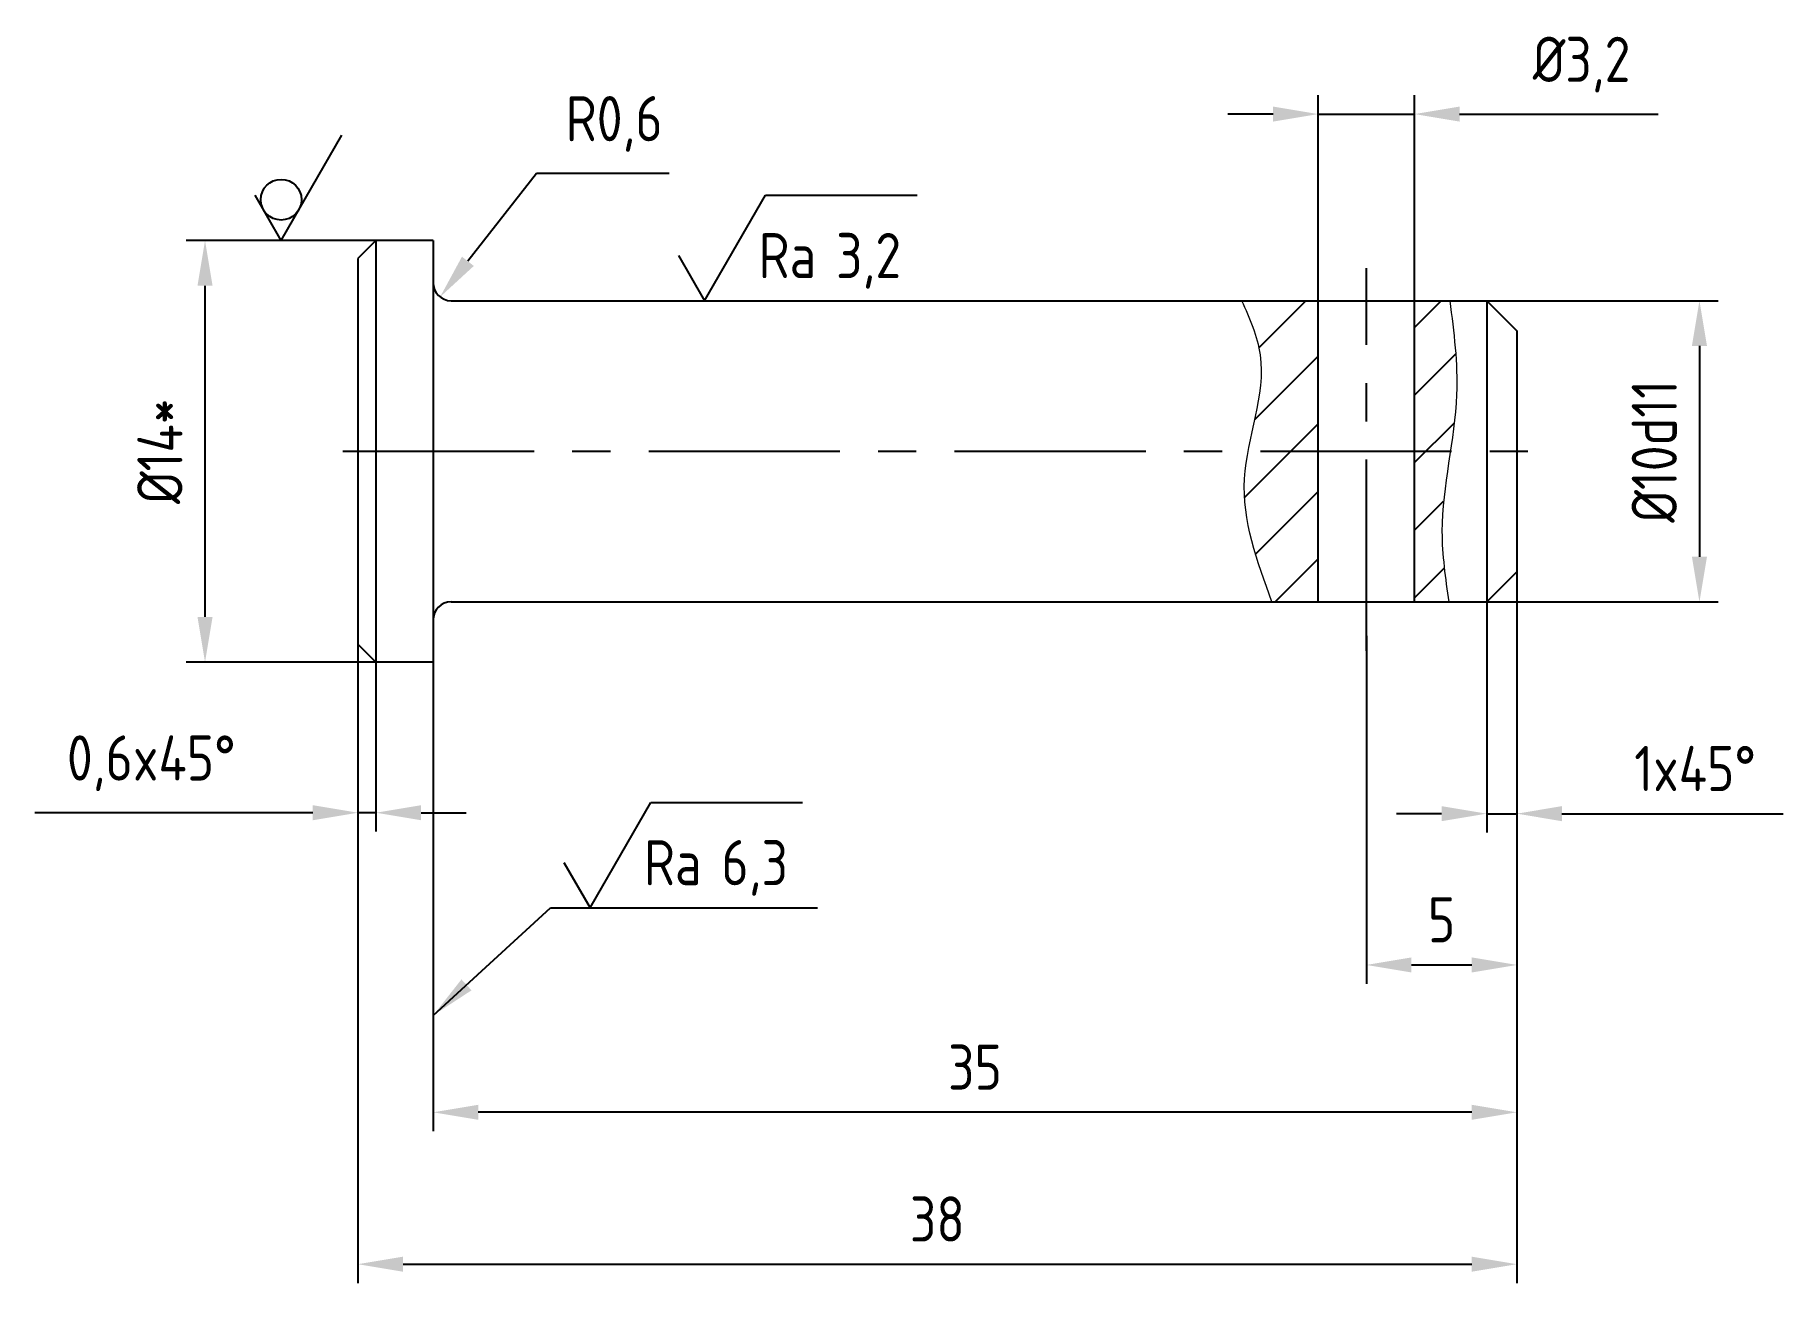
# Model space of a CAD drawing. Header units: millimetres. Extents: x 981.2 to 1039.3, y 1472.2 to 1513.6.
import ezdxf

# ---------------------------------------------------------------- set-up
doc = ezdxf.new("R2010")
doc.units = ezdxf.units.MM
doc.linetypes.add('CENTER', pattern=[50.8, 31.75, -6.35, 6.35, -6.35])
for name, color, linetype in [('CEN', 5, 'CENTER'), ('Cont', 6, 'Continuous'), ('Dim', 7, 'Continuous'), ('Hatch', 2, 'Continuous'), ('Text', 3, 'Continuous')]:
    doc.layers.add(name, color=color, linetype=linetype)
doc.styles.add('Style1', font='romans.shx', dxfattribs={"width": 0.8})
doc.dimstyles.new('Dia2_1', dxfattribs={"dimscale": 0.5, "dimtxt": 3, "dimasz": 3, "dimexe": 1.25, "dimexo": 0, "dimgap": 1.5, "dimtad": 1, "dimtoh": 1, "dimdec": 1, "dimtxsty": 'Style1', "dimcen": 2.5, "dimclrt": 3, "dimadec": 0, "dimazin": 0, "dimtfac": 1, "dimtdec": 1, "dimtmove": 0, "dimatfit": 3, "dimfxl": 1, "dimarcsym": 0})
doc.dimstyles.new('LIN2_1', dxfattribs={"dimscale": 0.5, "dimtxt": 3, "dimasz": 3, "dimexe": 1.25, "dimexo": 0, "dimgap": 1.5, "dimtad": 1, "dimdec": 1, "dimtxsty": 'Style1', "dimcen": 2.5, "dimclrt": 3, "dimadec": 0, "dimazin": 0, "dimtfac": 1, "dimtdec": 1, "dimtmove": 0, "dimatfit": 3, "dimfxl": 1, "dimarcsym": 0})

# ---------------------------------------------------------------- blocks, each defined once
blk = doc.blocks.new('*D5')
at = {"layer": 'Defpoints', "color": 0, "transparency": 16777216}
for p in [(991.978, 1493.383), (992.578, 1492.783), (991.978, 1487.783)]:
    blk.add_point(p, dxfattribs=at)
at = {"layer": 'Dim', "color": 0, "lineweight": -2, "transparency": 16777216}
for p, q in [((991.978, 1493.383), (991.978, 1487.158)), ((992.578, 1492.783), (992.578, 1487.158)), ((990.478, 1487.783), (981.25, 1487.783)), ((992.578, 1487.783), (991.978, 1487.783)), ((994.078, 1487.783), (995.578, 1487.783))]:
    blk.add_line(p, q, dxfattribs=at)
at = {"layer": 'Dim', "color": 0, "transparency": 16777216}
for points in [[(990.478, 1488.033), (990.478, 1487.533), (991.978, 1487.783)], [(994.078, 1488.033), (994.078, 1487.533), (992.578, 1487.783)]]:
    blk.add_solid(points, dxfattribs=at)
at = {"layer": 'Dim', "color": 3, "transparency": 16777216, "insert": (985.114, 1489.426), "char_height": 1.5, "attachment_point": 5, "style": 'Style1'}
blk.add_mtext('0,6x45°', dxfattribs=at)
blk = doc.blocks.new('*D6')
at = {"layer": 'Defpoints', "color": 0, "transparency": 16777216}
for p in [(1027.078, 1510.98), (1023.878, 1504.783), (1027.078, 1504.783)]:
    blk.add_point(p, dxfattribs=at)
at = {"layer": 'Dim', "color": 0, "lineweight": -2, "transparency": 16777216}
for p, q in [((1023.878, 1504.783), (1023.878, 1511.605)), ((1027.078, 1504.783), (1027.078, 1511.605)), ((1022.378, 1510.98), (1020.878, 1510.98)), ((1023.878, 1510.98), (1027.078, 1510.98)), ((1028.578, 1510.98), (1035.178, 1510.98))]:
    blk.add_line(p, q, dxfattribs=at)
at = {"layer": 'Dim', "color": 0, "transparency": 16777216}
for points in [[(1022.378, 1511.23), (1022.378, 1510.73), (1023.878, 1510.98)], [(1028.578, 1511.23), (1028.578, 1510.73), (1027.078, 1510.98)]]:
    blk.add_solid(points, dxfattribs=at)
at = {"layer": 'Dim', "color": 3, "transparency": 16777216, "insert": (1032.628, 1512.623), "char_height": 1.5, "attachment_point": 5, "style": 'Style1'}
blk.add_mtext('%%c3,2', dxfattribs=at)
blk = doc.blocks.new('*D7')
at = {"layer": 'Defpoints', "color": 0, "transparency": 16777216}
for p in [(995.078, 1505.383), (994.709, 1504.91)]:
    blk.add_point(p, dxfattribs=at)
at = {"layer": 'Dim', "color": 0, "lineweight": -2, "transparency": 16777216}
for p, q in [((997.913, 1509.012), (995.632, 1506.092)), ((1002.32, 1509.012), (997.913, 1509.012))]:
    blk.add_line(p, q, dxfattribs=at)
at = {"layer": 'Dim', "color": 0, "transparency": 16777216}
blk.add_solid([(995.435, 1506.246), (995.829, 1505.938), (994.709, 1504.91)], dxfattribs=at)
at = {"layer": 'Dim', "color": 3, "transparency": 16777216, "insert": (1000.491, 1510.654), "char_height": 1.5, "attachment_point": 5, "style": 'Style1'}
blk.add_mtext('R0,6', dxfattribs=at)
blk = doc.blocks.new('*D8')
at = {"layer": 'Defpoints', "color": 0, "transparency": 16777216}
for p in [(1030.478, 1495.783), (994.478, 1492.783), (994.478, 1477.836)]:
    blk.add_point(p, dxfattribs=at)
at = {"layer": 'Dim', "color": 0, "lineweight": -2, "transparency": 16777216}
for p, q in [((1030.478, 1495.783), (1030.478, 1477.211)), ((994.478, 1492.783), (994.478, 1477.211)), ((1028.978, 1477.836), (995.978, 1477.836))]:
    blk.add_line(p, q, dxfattribs=at)
at = {"layer": 'Dim', "color": 0, "transparency": 16777216}
for points in [[(995.978, 1478.086), (995.978, 1477.586), (994.478, 1477.836)], [(1028.978, 1478.086), (1028.978, 1477.586), (1030.478, 1477.836)]]:
    blk.add_solid(points, dxfattribs=at)
at = {"layer": 'Dim', "color": 3, "transparency": 16777216, "insert": (1012.478, 1479.336), "char_height": 1.5, "attachment_point": 5, "style": 'Style1'}
blk.add_mtext('35', dxfattribs=at)
blk = doc.blocks.new('*D9')
at = {"layer": 'Defpoints', "color": 0, "transparency": 16777216}
for p in [(1030.478, 1495.783), (991.978, 1493.383), (1030.478, 1472.793)]:
    blk.add_point(p, dxfattribs=at)
at = {"layer": 'Dim', "color": 0, "lineweight": -2, "transparency": 16777216}
for p, q in [((1030.478, 1495.783), (1030.478, 1472.168)), ((991.978, 1493.383), (991.978, 1472.168)), ((993.478, 1472.793), (1028.978, 1472.793))]:
    blk.add_line(p, q, dxfattribs=at)
at = {"layer": 'Dim', "color": 0, "transparency": 16777216}
for points in [[(993.478, 1473.043), (993.478, 1472.543), (991.978, 1472.793)], [(1028.978, 1473.043), (1028.978, 1472.543), (1030.478, 1472.793)]]:
    blk.add_solid(points, dxfattribs=at)
at = {"layer": 'Dim', "color": 3, "transparency": 16777216, "insert": (1011.228, 1474.293), "char_height": 1.5, "attachment_point": 5, "style": 'Style1'}
blk.add_mtext('38', dxfattribs=at)
blk = doc.blocks.new('*D10')
at = {"layer": 'Defpoints', "color": 0, "transparency": 16777216}
for p in [(986.899, 1506.783), (992.578, 1506.783), (992.578, 1492.783)]:
    blk.add_point(p, dxfattribs=at)
at = {"layer": 'Dim', "color": 0, "lineweight": -2, "transparency": 16777216}
for p, q in [((992.578, 1506.783), (986.274, 1506.783)), ((986.899, 1494.283), (986.899, 1505.283)), ((992.578, 1492.783), (986.274, 1492.783))]:
    blk.add_line(p, q, dxfattribs=at)
at = {"layer": 'Dim', "color": 0, "transparency": 16777216}
for points in [[(986.649, 1505.283), (987.149, 1505.283), (986.899, 1506.783)], [(986.649, 1494.283), (987.149, 1494.283), (986.899, 1492.783)]]:
    blk.add_solid(points, dxfattribs=at)
at = {"layer": 'Dim', "color": 3, "transparency": 16777216, "insert": (985.399, 1499.783), "char_height": 1.5, "attachment_point": 5, "rotation": 90, "style": 'Style1'}
blk.add_mtext('%%c14*', dxfattribs=at)
blk = doc.blocks.new('sherISO_03')
at = {"layer": 'Text'}
blk.add_line((4.04, 7), (14.12, 7), dxfattribs=at)
blk.add_lwpolyline([(-1.73, 3), (0, 0), (4.04, 7)], dxfattribs=at)
at = {"layer": 'Text', "style": 'Style1', "width": 0.8}
blk.add_text('Ra', height=3, dxfattribs=at).set_placement((3.58, 1.5))
blk.add_attdef('6,3', (8.73, 1.5), '', height=3, dxfattribs=at)
blk = doc.blocks.new('*D11')
at = {"layer": 'Defpoints', "color": 0, "transparency": 16777216}
for p in [(1030.478, 1495.783), (1025.478, 1493.66), (1030.478, 1482.729)]:
    blk.add_point(p, dxfattribs=at)
at = {"layer": 'Dim', "color": 0, "lineweight": -2, "transparency": 16777216}
for p, q in [((1030.478, 1495.783), (1030.478, 1482.104)), ((1025.478, 1493.66), (1025.478, 1482.104)), ((1026.978, 1482.729), (1028.978, 1482.729))]:
    blk.add_line(p, q, dxfattribs=at)
at = {"layer": 'Dim', "color": 0, "transparency": 16777216}
for points in [[(1026.978, 1482.979), (1026.978, 1482.479), (1025.478, 1482.729)], [(1028.978, 1482.979), (1028.978, 1482.479), (1030.478, 1482.729)]]:
    blk.add_solid(points, dxfattribs=at)
at = {"layer": 'Dim', "color": 3, "transparency": 16777216, "insert": (1027.978, 1484.229), "char_height": 1.5, "attachment_point": 5, "style": 'Style1'}
blk.add_mtext('5', dxfattribs=at)
blk = doc.blocks.new('*D12')
at = {"layer": 'Defpoints', "color": 0, "transparency": 16777216}
for p in [(1029.478, 1504.783), (1029.478, 1494.783), (1036.544, 1494.783)]:
    blk.add_point(p, dxfattribs=at)
at = {"layer": 'Dim', "color": 0, "lineweight": -2, "transparency": 16777216}
for p, q in [((1029.478, 1504.783), (1037.169, 1504.783)), ((1036.544, 1503.283), (1036.544, 1496.283)), ((1029.478, 1494.783), (1037.169, 1494.783))]:
    blk.add_line(p, q, dxfattribs=at)
at = {"layer": 'Dim', "color": 0, "transparency": 16777216}
for points in [[(1036.294, 1503.283), (1036.794, 1503.283), (1036.544, 1504.783)], [(1036.294, 1496.283), (1036.794, 1496.283), (1036.544, 1494.783)]]:
    blk.add_solid(points, dxfattribs=at)
at = {"layer": 'Dim', "color": 3, "transparency": 16777216, "insert": (1035.044, 1499.783), "char_height": 1.5, "attachment_point": 5, "rotation": 90, "style": 'Style1'}
blk.add_mtext('%%c10d11', dxfattribs=at)
blk = doc.blocks.new('*D13')
at = {"layer": 'Defpoints', "color": 0, "transparency": 16777216}
for p in [(1030.478, 1495.783), (1029.478, 1494.783), (1030.478, 1487.752)]:
    blk.add_point(p, dxfattribs=at)
at = {"layer": 'Dim', "color": 0, "lineweight": -2, "transparency": 16777216}
for p, q in [((1030.478, 1495.783), (1030.478, 1487.127)), ((1029.478, 1494.783), (1029.478, 1487.127)), ((1027.978, 1487.752), (1026.478, 1487.752)), ((1029.478, 1487.752), (1030.478, 1487.752)), ((1031.978, 1487.752), (1039.321, 1487.752))]:
    blk.add_line(p, q, dxfattribs=at)
at = {"layer": 'Dim', "color": 0, "transparency": 16777216}
for points in [[(1027.978, 1488.002), (1027.978, 1487.502), (1029.478, 1487.752)], [(1031.978, 1488.002), (1031.978, 1487.502), (1030.478, 1487.752)]]:
    blk.add_solid(points, dxfattribs=at)
at = {"layer": 'Dim', "color": 3, "transparency": 16777216, "insert": (1036.4, 1489.252), "char_height": 1.5, "attachment_point": 5, "style": 'Style1'}
blk.add_mtext('1x45°', dxfattribs=at)
blk = doc.blocks.new('sherISO_09')
at = {"layer": 'Text'}
for q in [(4.04, 7), (-1.73, 3)]:
    blk.add_line((0, 0), q, dxfattribs=at)
blk.add_circle((0, 2.71), 1.35, dxfattribs=at)

msp = doc.modelspace()

# ---------------------------------------------------------------- hatches: boundary and pattern name
at = {"layer": 'Hatch'}
h = msp.add_hatch(dxfattribs=at)
h.set_pattern_fill('ANSI31', color=256, scale=0.5, style=0)
h.set_pattern_definition([(45, (969.6422, 1206.2406), (-1.122532, 1.122532), [])])
edge = h.paths.add_edge_path()
edge.add_spline(control_points=[(1021.345, 1504.783), (1021.609, 1504.189), (1022.323, 1502.585), (1021.755, 1500.862), (1021.552, 1499.783)], knot_values=[5.102379, 5.102379, 5.102379, 5.102379, 7.00318, 10.237258, 10.237258, 10.237258, 10.237258], degree=3, periodic=0)
edge.add_line((1021.552, 1499.783), (1023.878, 1499.783))
edge.add_line((1023.878, 1499.783), (1023.878, 1504.783))
edge.add_line((1023.878, 1504.783), (1021.345, 1504.783))
edge = h.paths.add_edge_path()
edge.add_line((1023.878, 1499.783), (1021.552, 1499.783))
edge.add_spline(control_points=[(1021.552, 1499.783), (1021.495, 1499.478), (1021.245, 1497.779), (1021.849, 1496.134), (1022.344, 1494.783)], knot_values=[0, 0, 0, 0, 0.912516, 5.102379, 5.102379, 5.102379, 5.102379], degree=3, periodic=0)
edge.add_line((1022.344, 1494.783), (1023.878, 1494.783))
edge.add_line((1023.878, 1494.783), (1023.878, 1499.783))
edge = h.paths.add_edge_path()
edge.add_spline(control_points=[(1028.219, 1494.783), (1028.105, 1495.562), (1027.862, 1497.231), (1028.138, 1498.895), (1028.272, 1499.783)], knot_values=[5.018231, 5.018231, 5.018231, 5.018231, 7.366503, 10.04541, 10.04541, 10.04541, 10.04541], degree=3, periodic=0)
edge.add_line((1028.272, 1499.783), (1027.078, 1499.783))
edge.add_line((1027.078, 1499.783), (1027.078, 1494.783))
edge.add_line((1027.078, 1494.783), (1028.219, 1494.783))
edge = h.paths.add_edge_path()
edge.add_spline(control_points=[(1028.272, 1499.783), (1028.367, 1500.411), (1028.6, 1502.074), (1028.385, 1503.744), (1028.251, 1504.783)], knot_values=[0, 0, 0, 0, 1.894454, 5.018231, 5.018231, 5.018231, 5.018231], degree=3, periodic=0)
edge.add_line((1028.251, 1504.783), (1027.078, 1504.783))
edge.add_line((1027.078, 1504.783), (1027.078, 1499.783))
edge.add_line((1027.078, 1499.783), (1028.272, 1499.783))

# ---------------------------------------------------------------- linework, layer by layer
at = {"layer": 'CEN', "ltscale": 0.2}
for p, q in [((1025.478, 1493.158), (1025.478, 1505.863)), ((991.478, 1499.783), (1031.111, 1499.783))]:
    msp.add_line(p, q, dxfattribs=at)
at = {"layer": 'Cont'}
for p, q in [((992.578, 1506.783), (991.978, 1506.183)), ((992.578, 1506.783), (992.578, 1492.783)), ((994.478, 1506.783), (992.578, 1506.783)), ((994.478, 1506.783), (994.478, 1492.783)), ((991.978, 1506.183), (991.978, 1493.383)), ((995.078, 1504.783), (1029.478, 1504.783)), ((1023.878, 1494.783), (1023.878, 1504.783)), ((1027.078, 1494.783), (1027.078, 1504.783)), ((1029.478, 1504.783), (1029.478, 1494.783)), ((1029.478, 1504.783), (1030.478, 1503.783)), ((1030.478, 1503.783), (1030.478, 1495.783)), ((1029.478, 1494.783), (1030.478, 1495.783)), ((995.078, 1494.783), (1029.478, 1494.783)), ((992.578, 1492.783), (991.978, 1493.383)), ((994.478, 1492.783), (992.578, 1492.783))]:
    msp.add_line(p, q, dxfattribs=at)
for centre, start, end in [((995.078, 1505.383), 180, 270), ((995.078, 1494.183), 90, 180)]:
    msp.add_arc(centre, 0.6, start, end, dxfattribs=at)
at = {"layer": 'Cont', "color": 1, "linetype": 'Continuous', "lineweight": 20}
for points, knots in [([(1022.344, 1494.783), (1021.849, 1496.134), (1020.862, 1498.822), (1022.45, 1502.3), (1021.609, 1504.189), (1021.345, 1504.783)], [0, 0, 0, 0, 4.189863, 8.336457, 10.237258, 10.237258, 10.237258, 10.237258]), ([(1028.251, 1504.783), (1028.385, 1503.744), (1028.714, 1501.183), (1027.77, 1497.859), (1028.105, 1495.562), (1028.219, 1494.783)], [0, 0, 0, 0, 3.123777, 7.697138, 10.04541, 10.04541, 10.04541, 10.04541])]:
    msp.add_open_spline(points, degree=3, knots=knots, dxfattribs=at)
at = {"layer": 'Dim'}
msp.add_line((992.578, 1506.783), (986.269, 1506.783), dxfattribs=at)

# ---------------------------------------------------------------- block references
at = {"layer": 'Cont', "xscale": 0.5, "yscale": 0.5, "zscale": 0.5}
for p, values in [((1003.497, 1504.783), {'6,3': '3,2'}), ((999.689, 1484.626), {'6,3': '6,3'})]:
    msp.add_blockref('sherISO_03', p, dxfattribs=at).add_auto_attribs(values)
at = {"layer": 'Dim', "xscale": 0.5, "yscale": 0.5, "zscale": 0.5}
msp.add_blockref('sherISO_09', (989.428, 1506.783), dxfattribs=at)

# ---------------------------------------------------------------- dimensions: what is measured, and where the dimension line sits
at = {"layer": 'Dim'}
for base, p1, p2, text, picture, middle in [((1027.078, 1510.98), (1023.878, 1504.783), (1027.078, 1504.783), '%%c<>', '*D6', (1032.628, 1512.623)), ((1030.478, 1472.793), (991.978, 1493.383), (1030.478, 1495.783), '38', '*D9', (1011.228, 1474.293)), ((994.478, 1477.836), (1030.478, 1495.783), (994.478, 1492.783), '35', '*D8', (1012.478, 1479.336)), ((991.978, 1487.783), (992.578, 1492.783), (991.978, 1493.383), '<>x45°', '*D5', (985.114, 1489.426))]:
    dim = msp.add_linear_dim(base=base, p1=p1, p2=p2, text=text, dimstyle='LIN2_1', dxfattribs=at)
    dim.commit()
    dim.dimension.update_dxf_attribs({"geometry": picture, "text_midpoint": middle})
dim = msp.add_radius_dim(center=(995.078, 1505.383), mpoint=(994.709, 1504.91), dimstyle='Dia2_1', override={"dimtmove": 1}, dxfattribs=at)
dim.commit()
dim.dimension.update_dxf_attribs({"geometry": '*D7', "text_midpoint": (997.913, 1509.012), "dimtype": 164})
for base, p1, p2, text, picture, middle in [((986.899, 1506.783), (992.578, 1492.783), (992.578, 1506.783), '%%c<>*', '*D10', (985.399, 1499.783)), ((1036.544, 1494.783), (1029.478, 1504.783), (1029.478, 1494.783), '%%c<>d11', '*D12', (1035.044, 1499.783))]:
    dim = msp.add_linear_dim(base=base, p1=p1, p2=p2, angle=90, text=text, dimstyle='LIN2_1', dxfattribs=at)
    dim.commit()
    dim.dimension.update_dxf_attribs({"geometry": picture, "text_midpoint": middle})
dim = msp.add_linear_dim(base=(1030.478, 1482.729), p1=(1025.478, 1493.66), p2=(1030.478, 1495.783), dimstyle='LIN2_1', dxfattribs=at)
dim.commit()
dim.dimension.update_dxf_attribs({"geometry": '*D11', "text_midpoint": (1027.978, 1484.229)})
dim = msp.add_linear_dim(base=(1030.478, 1487.752), p1=(1029.478, 1494.783), p2=(1030.478, 1495.783), text='<>x45°', dimstyle='LIN2_1', dxfattribs=at)
dim.commit()
dim.dimension.update_dxf_attribs({"geometry": '*D13', "text_midpoint": (1036.4, 1487.752), "dimtype": 160})

# ---------------------------------------------------------------- leaders
msp.add_leader([(994.478, 1481.054), (998.376, 1484.626), (1007.242, 1484.626)], dimstyle='LIN2_1', override={"dimgap": 1.5, "dimtad": 1}, dxfattribs=at)

doc.saveas('drawing.dxf')
